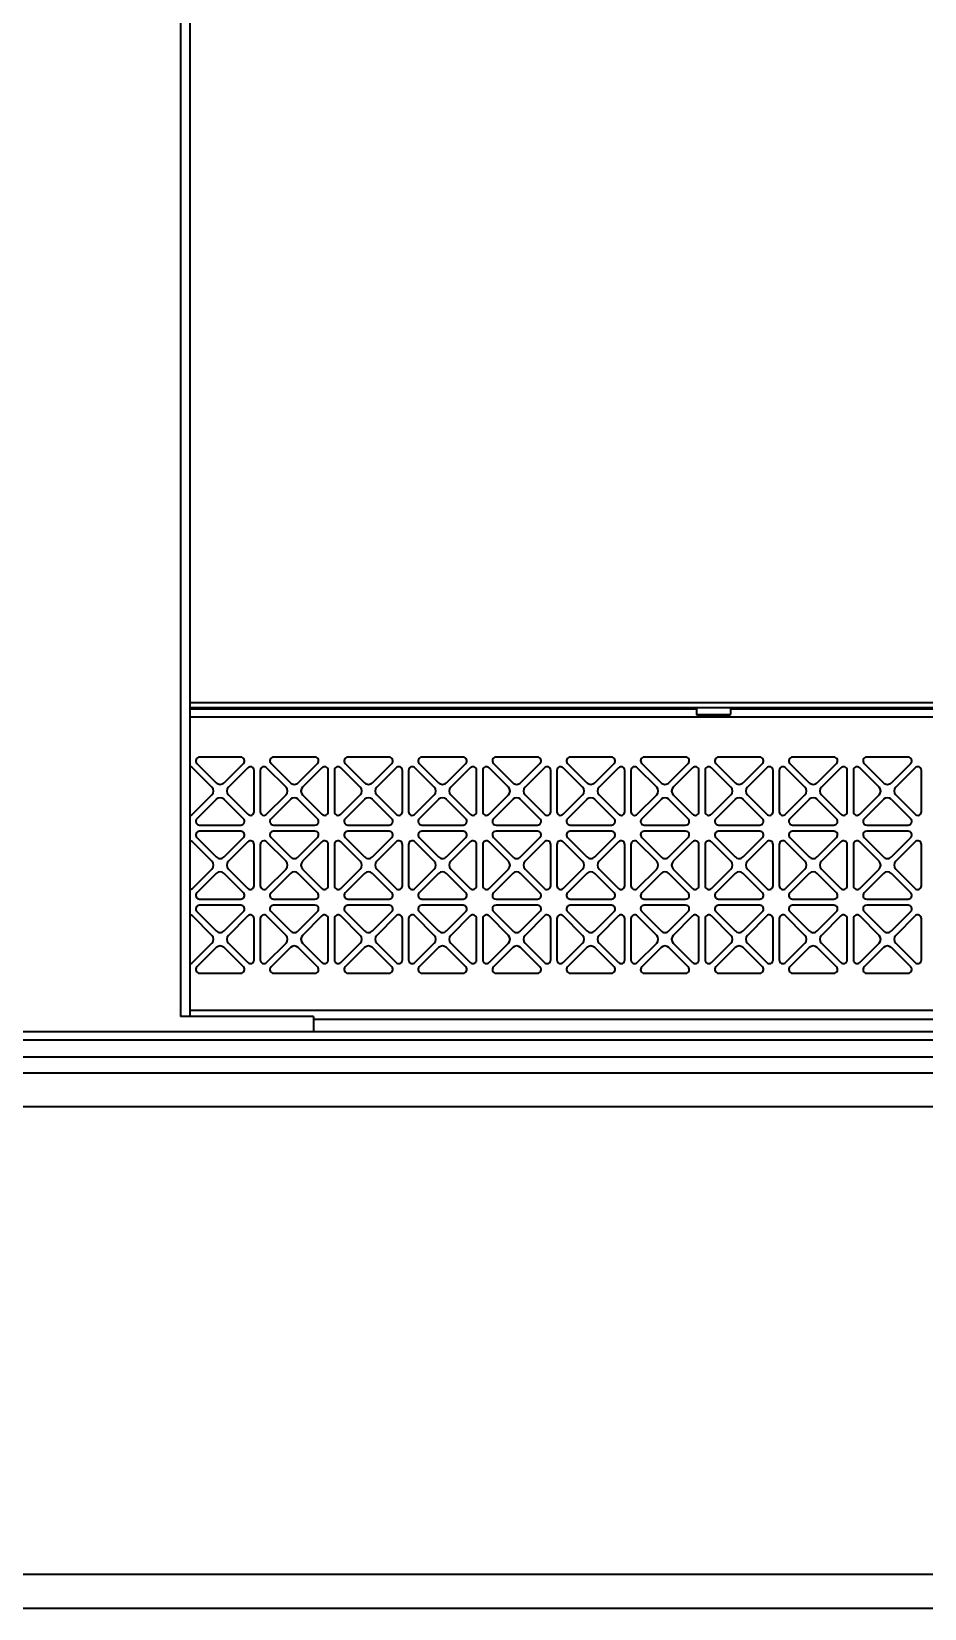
# Model space of a CAD drawing. Header units: millimetres. Extents: x 32496 to 166256, y 3504 to 23939.
# Drawn here: x 93051 to 93340, y 19902 to 20413 of the extents above; entities that cross this region are included whole.
import ezdxf

# ---------------------------------------------------------------- set-up
doc = ezdxf.new("R2010")
doc.units = ezdxf.units.MM
doc.layers.get('0').update_dxf_attribs({"lineweight": 35})

# ---------------------------------------------------------------- blocks, each defined once
blk = doc.blocks.new('8-1250')
at = {"linetype": 'Continuous'}
for p, q in [((-6864.13, -32157.29), (-6864.13, -34666.29)), ((-6861.13, -32157.29), (-6861.13, -34666.29)), ((-6861.13, -34564.59), (-6377.03, -34564.59)), ((-6861.13, -34566.29), (-6374.83, -34566.29)), ((-6697.15, -34566.79), (-6861.13, -34566.79)), ((-6697.15, -34566.29), (-6697.15, -34568.49)), ((-6696.85, -34568.79), (-6697.15, -34568.49)), ((-6697.15, -34568.49), (-6686.1, -34568.49)), ((-6686.4, -34568.79), (-6686.1, -34568.49)), ((-6686.1, -34566.29), (-6686.1, -34568.49)), ((-6538.99, -34566.79), (-6686.1, -34566.79)), ((-6861.13, -34569.29), (-6363.83, -34569.29)), ((-6696.85, -34568.79), (-6686.4, -34568.79)), ((-6844.64, -34582.29), (-6858.02, -34582.29)), ((-6820.64, -34582.29), (-6834.02, -34582.29)), ((-6796.64, -34582.29), (-6810.02, -34582.29)), ((-6772.64, -34582.29), (-6786.02, -34582.29)), ((-6748.64, -34582.29), (-6762.02, -34582.29)), ((-6724.64, -34582.29), (-6738.02, -34582.29)), ((-6700.64, -34582.29), (-6714.02, -34582.29)), ((-6676.64, -34582.29), (-6690.02, -34582.29)), ((-6652.64, -34582.29), (-6666.02, -34582.29)), ((-6628.64, -34582.29), (-6642.02, -34582.29)), ((-6854.01, -34592.02), (-6860.28, -34585.75)), ((-6858.87, -34584.34), (-6852.6, -34590.6)), ((-6850.05, -34590.6), (-6843.79, -34584.34)), ((-6842.38, -34585.75), (-6848.64, -34592.02)), ((-6840.33, -34599.98), (-6840.33, -34586.6)), ((-6838.33, -34586.6), (-6838.33, -34599.98)), ((-6830.01, -34592.02), (-6836.28, -34585.75)), ((-6834.87, -34584.34), (-6828.6, -34590.6)), ((-6826.05, -34590.6), (-6819.79, -34584.34)), ((-6818.38, -34585.75), (-6824.64, -34592.02)), ((-6816.33, -34599.98), (-6816.33, -34586.6)), ((-6814.33, -34586.6), (-6814.33, -34599.98)), ((-6806.01, -34592.02), (-6812.28, -34585.75)), ((-6810.87, -34584.34), (-6804.6, -34590.6)), ((-6802.05, -34590.6), (-6795.79, -34584.34)), ((-6794.38, -34585.75), (-6800.64, -34592.02)), ((-6792.33, -34599.98), (-6792.33, -34586.6)), ((-6790.33, -34586.6), (-6790.33, -34599.98)), ((-6782.01, -34592.02), (-6788.28, -34585.75)), ((-6786.87, -34584.34), (-6780.6, -34590.6)), ((-6778.05, -34590.6), (-6771.79, -34584.34)), ((-6770.38, -34585.75), (-6776.64, -34592.02)), ((-6768.33, -34599.98), (-6768.33, -34586.6)), ((-6766.33, -34586.6), (-6766.33, -34599.98)), ((-6758.01, -34592.02), (-6764.28, -34585.75)), ((-6762.87, -34584.34), (-6756.6, -34590.6)), ((-6754.05, -34590.6), (-6747.79, -34584.34)), ((-6746.38, -34585.75), (-6752.64, -34592.02)), ((-6744.33, -34599.98), (-6744.33, -34586.6)), ((-6742.33, -34586.6), (-6742.33, -34599.98)), ((-6734.01, -34592.02), (-6740.28, -34585.75)), ((-6738.87, -34584.34), (-6732.6, -34590.6)), ((-6730.05, -34590.6), (-6723.79, -34584.34)), ((-6722.38, -34585.75), (-6728.64, -34592.02)), ((-6720.33, -34599.98), (-6720.33, -34586.6)), ((-6718.33, -34586.6), (-6718.33, -34599.98)), ((-6710.01, -34592.02), (-6716.28, -34585.75)), ((-6714.87, -34584.34), (-6708.6, -34590.6)), ((-6706.05, -34590.6), (-6699.79, -34584.34)), ((-6698.38, -34585.75), (-6704.64, -34592.02)), ((-6696.33, -34599.98), (-6696.33, -34586.6)), ((-6694.33, -34586.6), (-6694.33, -34599.98)), ((-6686.01, -34592.02), (-6692.28, -34585.75)), ((-6690.87, -34584.34), (-6684.6, -34590.6)), ((-6682.05, -34590.6), (-6675.79, -34584.34)), ((-6674.38, -34585.75), (-6680.64, -34592.02)), ((-6672.33, -34599.98), (-6672.33, -34586.6)), ((-6670.33, -34586.6), (-6670.33, -34599.98)), ((-6662.01, -34592.02), (-6668.28, -34585.75)), ((-6666.87, -34584.34), (-6660.6, -34590.6)), ((-6658.05, -34590.6), (-6651.79, -34584.34)), ((-6650.38, -34585.75), (-6656.64, -34592.02)), ((-6648.33, -34599.98), (-6648.33, -34586.6)), ((-6646.33, -34586.6), (-6646.33, -34599.98)), ((-6638.01, -34592.02), (-6644.28, -34585.75)), ((-6642.87, -34584.34), (-6636.6, -34590.6)), ((-6634.05, -34590.6), (-6627.79, -34584.34)), ((-6626.38, -34585.75), (-6632.64, -34592.02)), ((-6624.33, -34599.98), (-6624.33, -34586.6)), ((-6860.28, -34600.83), (-6854.01, -34594.56)), ((-6852.6, -34595.98), (-6858.87, -34602.24)), ((-6843.79, -34602.24), (-6850.05, -34595.98)), ((-6848.64, -34594.56), (-6842.38, -34600.83)), ((-6836.28, -34600.83), (-6830.01, -34594.56)), ((-6828.6, -34595.98), (-6834.87, -34602.24)), ((-6819.79, -34602.24), (-6826.05, -34595.98)), ((-6824.64, -34594.56), (-6818.38, -34600.83)), ((-6812.28, -34600.83), (-6806.01, -34594.56)), ((-6804.6, -34595.98), (-6810.87, -34602.24)), ((-6795.79, -34602.24), (-6802.05, -34595.98)), ((-6800.64, -34594.56), (-6794.38, -34600.83)), ((-6788.28, -34600.83), (-6782.01, -34594.56)), ((-6780.6, -34595.98), (-6786.87, -34602.24)), ((-6771.79, -34602.24), (-6778.05, -34595.98)), ((-6776.64, -34594.56), (-6770.38, -34600.83)), ((-6764.28, -34600.83), (-6758.01, -34594.56)), ((-6756.6, -34595.98), (-6762.87, -34602.24)), ((-6747.79, -34602.24), (-6754.05, -34595.98)), ((-6752.64, -34594.56), (-6746.38, -34600.83)), ((-6740.28, -34600.83), (-6734.01, -34594.56)), ((-6732.6, -34595.98), (-6738.87, -34602.24)), ((-6723.79, -34602.24), (-6730.05, -34595.98)), ((-6728.64, -34594.56), (-6722.38, -34600.83)), ((-6716.28, -34600.83), (-6710.01, -34594.56)), ((-6708.6, -34595.98), (-6714.87, -34602.24)), ((-6699.79, -34602.24), (-6706.05, -34595.98)), ((-6704.64, -34594.56), (-6698.38, -34600.83)), ((-6692.28, -34600.83), (-6686.01, -34594.56)), ((-6684.6, -34595.98), (-6690.87, -34602.24)), ((-6675.79, -34602.24), (-6682.05, -34595.98)), ((-6680.64, -34594.56), (-6674.38, -34600.83)), ((-6668.28, -34600.83), (-6662.01, -34594.56)), ((-6660.6, -34595.98), (-6666.87, -34602.24)), ((-6651.79, -34602.24), (-6658.05, -34595.98)), ((-6656.64, -34594.56), (-6650.38, -34600.83)), ((-6644.28, -34600.83), (-6638.01, -34594.56)), ((-6636.6, -34595.98), (-6642.87, -34602.24)), ((-6627.79, -34602.24), (-6634.05, -34595.98)), ((-6632.64, -34594.56), (-6626.38, -34600.83)), ((-6858.02, -34604.29), (-6844.64, -34604.29)), ((-6834.02, -34604.29), (-6820.64, -34604.29)), ((-6810.02, -34604.29), (-6796.64, -34604.29)), ((-6786.02, -34604.29), (-6772.64, -34604.29)), ((-6762.02, -34604.29), (-6748.64, -34604.29)), ((-6738.02, -34604.29), (-6724.64, -34604.29)), ((-6714.02, -34604.29), (-6700.64, -34604.29)), ((-6690.02, -34604.29), (-6676.64, -34604.29)), ((-6666.02, -34604.29), (-6652.64, -34604.29)), ((-6642.02, -34604.29), (-6628.64, -34604.29)), ((-6858.87, -34608.34), (-6852.6, -34614.6)), ((-6844.64, -34606.29), (-6858.02, -34606.29)), ((-6850.05, -34614.6), (-6843.79, -34608.34)), ((-6834.87, -34608.34), (-6828.6, -34614.6)), ((-6820.64, -34606.29), (-6834.02, -34606.29)), ((-6826.05, -34614.6), (-6819.79, -34608.34)), ((-6810.87, -34608.34), (-6804.6, -34614.6)), ((-6796.64, -34606.29), (-6810.02, -34606.29)), ((-6802.05, -34614.6), (-6795.79, -34608.34)), ((-6786.87, -34608.34), (-6780.6, -34614.6)), ((-6772.64, -34606.29), (-6786.02, -34606.29)), ((-6778.05, -34614.6), (-6771.79, -34608.34)), ((-6762.87, -34608.34), (-6756.6, -34614.6)), ((-6748.64, -34606.29), (-6762.02, -34606.29)), ((-6754.05, -34614.6), (-6747.79, -34608.34)), ((-6738.87, -34608.34), (-6732.6, -34614.6)), ((-6724.64, -34606.29), (-6738.02, -34606.29)), ((-6730.05, -34614.6), (-6723.79, -34608.34)), ((-6714.87, -34608.34), (-6708.6, -34614.6)), ((-6700.64, -34606.29), (-6714.02, -34606.29)), ((-6706.05, -34614.6), (-6699.79, -34608.34)), ((-6690.87, -34608.34), (-6684.6, -34614.6)), ((-6676.64, -34606.29), (-6690.02, -34606.29)), ((-6682.05, -34614.6), (-6675.79, -34608.34)), ((-6666.87, -34608.34), (-6660.6, -34614.6)), ((-6652.64, -34606.29), (-6666.02, -34606.29)), ((-6658.05, -34614.6), (-6651.79, -34608.34)), ((-6642.87, -34608.34), (-6636.6, -34614.6)), ((-6628.64, -34606.29), (-6642.02, -34606.29)), ((-6634.05, -34614.6), (-6627.79, -34608.34)), ((-6854.01, -34616.02), (-6860.28, -34609.75)), ((-6842.38, -34609.75), (-6848.64, -34616.02)), ((-6840.33, -34623.98), (-6840.33, -34610.6)), ((-6838.33, -34610.6), (-6838.33, -34623.98)), ((-6830.01, -34616.02), (-6836.28, -34609.75)), ((-6818.38, -34609.75), (-6824.64, -34616.02)), ((-6816.33, -34623.98), (-6816.33, -34610.6)), ((-6814.33, -34610.6), (-6814.33, -34623.98)), ((-6806.01, -34616.02), (-6812.28, -34609.75)), ((-6794.38, -34609.75), (-6800.64, -34616.02)), ((-6792.33, -34623.98), (-6792.33, -34610.6)), ((-6790.33, -34610.6), (-6790.33, -34623.98)), ((-6782.01, -34616.02), (-6788.28, -34609.75)), ((-6770.38, -34609.75), (-6776.64, -34616.02)), ((-6768.33, -34623.98), (-6768.33, -34610.6)), ((-6766.33, -34610.6), (-6766.33, -34623.98)), ((-6758.01, -34616.02), (-6764.28, -34609.75)), ((-6746.38, -34609.75), (-6752.64, -34616.02)), ((-6744.33, -34623.98), (-6744.33, -34610.6)), ((-6742.33, -34610.6), (-6742.33, -34623.98)), ((-6734.01, -34616.02), (-6740.28, -34609.75)), ((-6722.38, -34609.75), (-6728.64, -34616.02)), ((-6720.33, -34623.98), (-6720.33, -34610.6)), ((-6718.33, -34610.6), (-6718.33, -34623.98)), ((-6710.01, -34616.02), (-6716.28, -34609.75)), ((-6698.38, -34609.75), (-6704.64, -34616.02)), ((-6696.33, -34623.98), (-6696.33, -34610.6)), ((-6694.33, -34610.6), (-6694.33, -34623.98)), ((-6686.01, -34616.02), (-6692.28, -34609.75)), ((-6674.38, -34609.75), (-6680.64, -34616.02)), ((-6672.33, -34623.98), (-6672.33, -34610.6)), ((-6670.33, -34610.6), (-6670.33, -34623.98)), ((-6662.01, -34616.02), (-6668.28, -34609.75)), ((-6650.38, -34609.75), (-6656.64, -34616.02)), ((-6648.33, -34623.98), (-6648.33, -34610.6)), ((-6646.33, -34610.6), (-6646.33, -34623.98)), ((-6638.01, -34616.02), (-6644.28, -34609.75)), ((-6626.38, -34609.75), (-6632.64, -34616.02)), ((-6624.33, -34623.98), (-6624.33, -34610.6)), ((-6860.28, -34624.83), (-6854.01, -34618.56)), ((-6848.64, -34618.56), (-6842.38, -34624.83)), ((-6836.28, -34624.83), (-6830.01, -34618.56)), ((-6824.64, -34618.56), (-6818.38, -34624.83)), ((-6812.28, -34624.83), (-6806.01, -34618.56)), ((-6800.64, -34618.56), (-6794.38, -34624.83)), ((-6788.28, -34624.83), (-6782.01, -34618.56)), ((-6776.64, -34618.56), (-6770.38, -34624.83)), ((-6764.28, -34624.83), (-6758.01, -34618.56)), ((-6752.64, -34618.56), (-6746.38, -34624.83)), ((-6740.28, -34624.83), (-6734.01, -34618.56)), ((-6728.64, -34618.56), (-6722.38, -34624.83)), ((-6716.28, -34624.83), (-6710.01, -34618.56)), ((-6704.64, -34618.56), (-6698.38, -34624.83)), ((-6692.28, -34624.83), (-6686.01, -34618.56)), ((-6680.64, -34618.56), (-6674.38, -34624.83)), ((-6668.28, -34624.83), (-6662.01, -34618.56)), ((-6656.64, -34618.56), (-6650.38, -34624.83)), ((-6644.28, -34624.83), (-6638.01, -34618.56)), ((-6632.64, -34618.56), (-6626.38, -34624.83)), ((-6852.6, -34619.98), (-6858.87, -34626.24)), ((-6843.79, -34626.24), (-6850.05, -34619.98)), ((-6828.6, -34619.98), (-6834.87, -34626.24)), ((-6819.79, -34626.24), (-6826.05, -34619.98)), ((-6804.6, -34619.98), (-6810.87, -34626.24)), ((-6795.79, -34626.24), (-6802.05, -34619.98)), ((-6780.6, -34619.98), (-6786.87, -34626.24)), ((-6771.79, -34626.24), (-6778.05, -34619.98)), ((-6756.6, -34619.98), (-6762.87, -34626.24)), ((-6747.79, -34626.24), (-6754.05, -34619.98)), ((-6732.6, -34619.98), (-6738.87, -34626.24)), ((-6723.79, -34626.24), (-6730.05, -34619.98)), ((-6708.6, -34619.98), (-6714.87, -34626.24)), ((-6699.79, -34626.24), (-6706.05, -34619.98)), ((-6684.6, -34619.98), (-6690.87, -34626.24)), ((-6675.79, -34626.24), (-6682.05, -34619.98)), ((-6660.6, -34619.98), (-6666.87, -34626.24)), ((-6651.79, -34626.24), (-6658.05, -34619.98)), ((-6636.6, -34619.98), (-6642.87, -34626.24)), ((-6627.79, -34626.24), (-6634.05, -34619.98)), ((-6858.02, -34628.29), (-6844.64, -34628.29)), ((-6834.02, -34628.29), (-6820.64, -34628.29)), ((-6810.02, -34628.29), (-6796.64, -34628.29)), ((-6786.02, -34628.29), (-6772.64, -34628.29)), ((-6762.02, -34628.29), (-6748.64, -34628.29)), ((-6738.02, -34628.29), (-6724.64, -34628.29)), ((-6714.02, -34628.29), (-6700.64, -34628.29)), ((-6690.02, -34628.29), (-6676.64, -34628.29)), ((-6666.02, -34628.29), (-6652.64, -34628.29)), ((-6642.02, -34628.29), (-6628.64, -34628.29)), ((-6854.01, -34640.02), (-6860.28, -34633.75)), ((-6858.87, -34632.34), (-6852.6, -34638.6)), ((-6844.64, -34630.29), (-6858.02, -34630.29)), ((-6850.05, -34638.6), (-6843.79, -34632.34)), ((-6842.38, -34633.75), (-6848.64, -34640.02)), ((-6840.33, -34647.98), (-6840.33, -34634.6)), ((-6838.33, -34634.6), (-6838.33, -34647.98)), ((-6830.01, -34640.02), (-6836.28, -34633.75)), ((-6834.87, -34632.34), (-6828.6, -34638.6)), ((-6820.64, -34630.29), (-6834.02, -34630.29)), ((-6826.05, -34638.6), (-6819.79, -34632.34)), ((-6818.38, -34633.75), (-6824.64, -34640.02)), ((-6816.33, -34647.98), (-6816.33, -34634.6)), ((-6814.33, -34634.6), (-6814.33, -34647.98)), ((-6806.01, -34640.02), (-6812.28, -34633.75)), ((-6810.87, -34632.34), (-6804.6, -34638.6)), ((-6796.64, -34630.29), (-6810.02, -34630.29)), ((-6802.05, -34638.6), (-6795.79, -34632.34)), ((-6794.38, -34633.75), (-6800.64, -34640.02)), ((-6792.33, -34647.98), (-6792.33, -34634.6)), ((-6790.33, -34634.6), (-6790.33, -34647.98)), ((-6782.01, -34640.02), (-6788.28, -34633.75)), ((-6786.87, -34632.34), (-6780.6, -34638.6)), ((-6772.64, -34630.29), (-6786.02, -34630.29)), ((-6778.05, -34638.6), (-6771.79, -34632.34)), ((-6770.38, -34633.75), (-6776.64, -34640.02)), ((-6768.33, -34647.98), (-6768.33, -34634.6)), ((-6766.33, -34634.6), (-6766.33, -34647.98)), ((-6758.01, -34640.02), (-6764.28, -34633.75)), ((-6762.87, -34632.34), (-6756.6, -34638.6)), ((-6748.64, -34630.29), (-6762.02, -34630.29)), ((-6754.05, -34638.6), (-6747.79, -34632.34)), ((-6746.38, -34633.75), (-6752.64, -34640.02)), ((-6744.33, -34647.98), (-6744.33, -34634.6)), ((-6742.33, -34634.6), (-6742.33, -34647.98)), ((-6734.01, -34640.02), (-6740.28, -34633.75)), ((-6738.87, -34632.34), (-6732.6, -34638.6)), ((-6724.64, -34630.29), (-6738.02, -34630.29)), ((-6730.05, -34638.6), (-6723.79, -34632.34)), ((-6722.38, -34633.75), (-6728.64, -34640.02)), ((-6720.33, -34647.98), (-6720.33, -34634.6)), ((-6718.33, -34634.6), (-6718.33, -34647.98)), ((-6710.01, -34640.02), (-6716.28, -34633.75)), ((-6714.87, -34632.34), (-6708.6, -34638.6)), ((-6700.64, -34630.29), (-6714.02, -34630.29)), ((-6706.05, -34638.6), (-6699.79, -34632.34)), ((-6698.38, -34633.75), (-6704.64, -34640.02)), ((-6696.33, -34647.98), (-6696.33, -34634.6)), ((-6694.33, -34634.6), (-6694.33, -34647.98)), ((-6686.01, -34640.02), (-6692.28, -34633.75)), ((-6690.87, -34632.34), (-6684.6, -34638.6)), ((-6676.64, -34630.29), (-6690.02, -34630.29)), ((-6682.05, -34638.6), (-6675.79, -34632.34)), ((-6674.38, -34633.75), (-6680.64, -34640.02)), ((-6672.33, -34647.98), (-6672.33, -34634.6)), ((-6670.33, -34634.6), (-6670.33, -34647.98)), ((-6662.01, -34640.02), (-6668.28, -34633.75)), ((-6666.87, -34632.34), (-6660.6, -34638.6)), ((-6652.64, -34630.29), (-6666.02, -34630.29)), ((-6658.05, -34638.6), (-6651.79, -34632.34)), ((-6650.38, -34633.75), (-6656.64, -34640.02)), ((-6648.33, -34647.98), (-6648.33, -34634.6)), ((-6646.33, -34634.6), (-6646.33, -34647.98)), ((-6638.01, -34640.02), (-6644.28, -34633.75)), ((-6642.87, -34632.34), (-6636.6, -34638.6)), ((-6628.64, -34630.29), (-6642.02, -34630.29)), ((-6634.05, -34638.6), (-6627.79, -34632.34)), ((-6626.38, -34633.75), (-6632.64, -34640.02)), ((-6624.33, -34647.98), (-6624.33, -34634.6)), ((-6860.28, -34648.83), (-6854.01, -34642.56)), ((-6852.6, -34643.98), (-6858.87, -34650.24)), ((-6843.79, -34650.24), (-6850.05, -34643.98)), ((-6848.64, -34642.56), (-6842.38, -34648.83)), ((-6836.28, -34648.83), (-6830.01, -34642.56)), ((-6828.6, -34643.98), (-6834.87, -34650.24)), ((-6819.79, -34650.24), (-6826.05, -34643.98)), ((-6824.64, -34642.56), (-6818.38, -34648.83)), ((-6812.28, -34648.83), (-6806.01, -34642.56)), ((-6804.6, -34643.98), (-6810.87, -34650.24)), ((-6795.79, -34650.24), (-6802.05, -34643.98)), ((-6800.64, -34642.56), (-6794.38, -34648.83)), ((-6788.28, -34648.83), (-6782.01, -34642.56)), ((-6780.6, -34643.98), (-6786.87, -34650.24)), ((-6771.79, -34650.24), (-6778.05, -34643.98)), ((-6776.64, -34642.56), (-6770.38, -34648.83)), ((-6764.28, -34648.83), (-6758.01, -34642.56)), ((-6756.6, -34643.98), (-6762.87, -34650.24)), ((-6747.79, -34650.24), (-6754.05, -34643.98)), ((-6752.64, -34642.56), (-6746.38, -34648.83)), ((-6740.28, -34648.83), (-6734.01, -34642.56)), ((-6732.6, -34643.98), (-6738.87, -34650.24)), ((-6723.79, -34650.24), (-6730.05, -34643.98)), ((-6728.64, -34642.56), (-6722.38, -34648.83)), ((-6716.28, -34648.83), (-6710.01, -34642.56)), ((-6708.6, -34643.98), (-6714.87, -34650.24)), ((-6699.79, -34650.24), (-6706.05, -34643.98)), ((-6704.64, -34642.56), (-6698.38, -34648.83)), ((-6692.28, -34648.83), (-6686.01, -34642.56)), ((-6684.6, -34643.98), (-6690.87, -34650.24)), ((-6675.79, -34650.24), (-6682.05, -34643.98)), ((-6680.64, -34642.56), (-6674.38, -34648.83)), ((-6668.28, -34648.83), (-6662.01, -34642.56)), ((-6660.6, -34643.98), (-6666.87, -34650.24)), ((-6651.79, -34650.24), (-6658.05, -34643.98)), ((-6656.64, -34642.56), (-6650.38, -34648.83)), ((-6644.28, -34648.83), (-6638.01, -34642.56)), ((-6636.6, -34643.98), (-6642.87, -34650.24)), ((-6627.79, -34650.24), (-6634.05, -34643.98)), ((-6632.64, -34642.56), (-6626.38, -34648.83)), ((-6858.02, -34652.29), (-6844.64, -34652.29)), ((-6834.02, -34652.29), (-6820.64, -34652.29)), ((-6810.02, -34652.29), (-6796.64, -34652.29)), ((-6786.02, -34652.29), (-6772.64, -34652.29)), ((-6762.02, -34652.29), (-6748.64, -34652.29)), ((-6738.02, -34652.29), (-6724.64, -34652.29)), ((-6714.02, -34652.29), (-6700.64, -34652.29)), ((-6690.02, -34652.29), (-6676.64, -34652.29)), ((-6666.02, -34652.29), (-6652.64, -34652.29)), ((-6642.02, -34652.29), (-6628.64, -34652.29)), ((-6861.13, -34664.29), (-6363.83, -34664.29)), ((-6821.13, -34666.29), (-6864.13, -34666.29)), ((-6821.13, -34666.29), (-6821.13, -34671.29)), ((-5994.13, -34667.29), (-6821.13, -34667.29)), ((3761.37, -34674.01), (-7907.13, -34674.01)), ((-6821.13, -34671.29), (-7001.13, -34671.29)), ((-5994.13, -34671.29), (-6821.13, -34671.29)), ((3761.37, -34679.48), (-7907.13, -34679.48)), ((3115.87, -34684.6), (-7857.13, -34684.6)), ((3115.87, -34695.54), (-7857.13, -34695.54)), ((4052.87, -34847.03), (-7783.13, -34847.03)), ((4052.87, -34857.98), (-7783.13, -34857.98))]:
    blk.add_line(p, q, dxfattribs=at)
for centre, radius, start, end in [((-6858.02, -34583.49), 1.2, 90, 225), ((-6844.64, -34583.49), 1.2, 315, 90), ((-6834.02, -34583.49), 1.2, 90, 225), ((-6820.64, -34583.49), 1.2, 315, 90), ((-6810.02, -34583.49), 1.2, 90, 225), ((-6796.64, -34583.49), 1.2, 315, 90), ((-6786.02, -34583.49), 1.2, 90, 225), ((-6772.64, -34583.49), 1.2, 315, 90), ((-6762.02, -34583.49), 1.2, 90, 225), ((-6748.64, -34583.49), 1.2, 315, 90), ((-6738.02, -34583.49), 1.2, 90, 225), ((-6724.64, -34583.49), 1.2, 315, 90), ((-6714.02, -34583.49), 1.2, 90, 225), ((-6700.64, -34583.49), 1.2, 315, 90), ((-6690.02, -34583.49), 1.2, 90, 225), ((-6676.64, -34583.49), 1.2, 315, 90), ((-6666.02, -34583.49), 1.2, 90, 225), ((-6652.64, -34583.49), 1.2, 315, 90), ((-6642.02, -34583.49), 1.2, 90, 225), ((-6628.64, -34583.49), 1.2, 315, 90), ((-6861.13, -34586.6), 1.2, 45, 90.0008), ((-6841.53, -34586.6), 1.2, 0, 135), ((-6837.13, -34586.6), 1.2, 45, 180), ((-6817.53, -34586.6), 1.2, 0, 135), ((-6813.13, -34586.6), 1.2, 45, 180), ((-6793.53, -34586.6), 1.2, 0, 135), ((-6789.13, -34586.6), 1.2, 45, 180), ((-6769.53, -34586.6), 1.2, 0, 135), ((-6765.13, -34586.6), 1.2, 45, 180), ((-6745.53, -34586.6), 1.2, 0, 135), ((-6741.13, -34586.6), 1.2, 45, 180), ((-6721.53, -34586.6), 1.2, 0, 135), ((-6717.13, -34586.6), 1.2, 45, 180), ((-6697.53, -34586.6), 1.2, 0, 135), ((-6693.13, -34586.6), 1.2, 45, 180), ((-6673.53, -34586.6), 1.2, 0, 135), ((-6669.13, -34586.6), 1.2, 45, 180), ((-6649.53, -34586.6), 1.2, 0, 135), ((-6645.13, -34586.6), 1.2, 45, 180), ((-6625.53, -34586.6), 1.2, 0, 135), ((-6855.29, -34593.29), 1.8, 315, 45), ((-6851.33, -34589.33), 1.8, 225, 315), ((-6847.37, -34593.29), 1.8, 135, 225), ((-6831.29, -34593.29), 1.8, 315, 45), ((-6827.33, -34589.33), 1.8, 225, 315), ((-6823.37, -34593.29), 1.8, 135, 225), ((-6807.29, -34593.29), 1.8, 315, 45), ((-6803.33, -34589.33), 1.8, 225, 315), ((-6799.37, -34593.29), 1.8, 135, 225), ((-6783.29, -34593.29), 1.8, 315, 45), ((-6779.33, -34589.33), 1.8, 225, 315), ((-6775.37, -34593.29), 1.8, 135, 225), ((-6759.29, -34593.29), 1.8, 315, 45), ((-6755.33, -34589.33), 1.8, 225, 315), ((-6751.37, -34593.29), 1.8, 135, 225), ((-6735.29, -34593.29), 1.8, 315, 45), ((-6731.33, -34589.33), 1.8, 225, 315), ((-6727.37, -34593.29), 1.8, 135, 225), ((-6711.29, -34593.29), 1.8, 315, 45), ((-6707.33, -34589.33), 1.8, 225, 315), ((-6703.37, -34593.29), 1.8, 135, 225), ((-6687.29, -34593.29), 1.8, 315, 45), ((-6683.33, -34589.33), 1.8, 225, 315), ((-6679.37, -34593.29), 1.8, 135, 225), ((-6663.29, -34593.29), 1.8, 315, 45), ((-6659.33, -34589.33), 1.8, 225, 315), ((-6655.37, -34593.29), 1.8, 135, 225), ((-6639.29, -34593.29), 1.8, 315, 45), ((-6635.33, -34589.33), 1.8, 225, 315), ((-6631.37, -34593.29), 1.8, 135, 225), ((-6851.33, -34597.25), 1.8, 45, 135), ((-6827.33, -34597.25), 1.8, 45, 135), ((-6803.33, -34597.25), 1.8, 45, 135), ((-6779.33, -34597.25), 1.8, 45, 135), ((-6755.33, -34597.25), 1.8, 45, 135), ((-6731.33, -34597.25), 1.8, 45, 135), ((-6707.33, -34597.25), 1.8, 45, 135), ((-6683.33, -34597.25), 1.8, 45, 135), ((-6659.33, -34597.25), 1.8, 45, 135), ((-6635.33, -34597.25), 1.8, 45, 135), ((-6861.13, -34599.98), 1.2, 269.9992, 315), ((-6858.02, -34603.09), 1.2, 135, 270), ((-6844.64, -34603.09), 1.2, 270, 45), ((-6841.53, -34599.98), 1.2, 225, 0), ((-6837.13, -34599.98), 1.2, 180, 315), ((-6834.02, -34603.09), 1.2, 135, 270), ((-6820.64, -34603.09), 1.2, 270, 45), ((-6817.53, -34599.98), 1.2, 225, 0), ((-6813.13, -34599.98), 1.2, 180, 315), ((-6810.02, -34603.09), 1.2, 135, 270), ((-6796.64, -34603.09), 1.2, 270, 45), ((-6793.53, -34599.98), 1.2, 225, 0), ((-6789.13, -34599.98), 1.2, 180, 315), ((-6786.02, -34603.09), 1.2, 135, 270), ((-6772.64, -34603.09), 1.2, 270, 45), ((-6769.53, -34599.98), 1.2, 225, 0), ((-6765.13, -34599.98), 1.2, 180, 315), ((-6762.02, -34603.09), 1.2, 135, 270), ((-6748.64, -34603.09), 1.2, 270, 45), ((-6745.53, -34599.98), 1.2, 225, 0), ((-6741.13, -34599.98), 1.2, 180, 315), ((-6738.02, -34603.09), 1.2, 135, 270), ((-6724.64, -34603.09), 1.2, 270, 45), ((-6721.53, -34599.98), 1.2, 225, 0), ((-6717.13, -34599.98), 1.2, 180, 315), ((-6714.02, -34603.09), 1.2, 135, 270), ((-6700.64, -34603.09), 1.2, 270, 45), ((-6697.53, -34599.98), 1.2, 225, 0), ((-6693.13, -34599.98), 1.2, 180, 315), ((-6690.02, -34603.09), 1.2, 135, 270), ((-6676.64, -34603.09), 1.2, 270, 45), ((-6673.53, -34599.98), 1.2, 225, 0), ((-6669.13, -34599.98), 1.2, 180, 315), ((-6666.02, -34603.09), 1.2, 135, 270), ((-6652.64, -34603.09), 1.2, 270, 45), ((-6649.53, -34599.98), 1.2, 225, 0), ((-6645.13, -34599.98), 1.2, 180, 315), ((-6642.02, -34603.09), 1.2, 135, 270), ((-6628.64, -34603.09), 1.2, 270, 45), ((-6625.53, -34599.98), 1.2, 225, 0), ((-6861.13, -34610.6), 1.2, 45, 90.0008), ((-6858.02, -34607.49), 1.2, 90, 225), ((-6844.64, -34607.49), 1.2, 315, 90), ((-6841.53, -34610.6), 1.2, 0, 135), ((-6837.13, -34610.6), 1.2, 45, 180), ((-6834.02, -34607.49), 1.2, 90, 225), ((-6820.64, -34607.49), 1.2, 315, 90), ((-6817.53, -34610.6), 1.2, 0, 135), ((-6813.13, -34610.6), 1.2, 45, 180), ((-6810.02, -34607.49), 1.2, 90, 225), ((-6796.64, -34607.49), 1.2, 315, 90), ((-6793.53, -34610.6), 1.2, 0, 135), ((-6789.13, -34610.6), 1.2, 45, 180), ((-6786.02, -34607.49), 1.2, 90, 225), ((-6772.64, -34607.49), 1.2, 315, 90), ((-6769.53, -34610.6), 1.2, 0, 135), ((-6765.13, -34610.6), 1.2, 45, 180), ((-6762.02, -34607.49), 1.2, 90, 225), ((-6748.64, -34607.49), 1.2, 315, 90), ((-6745.53, -34610.6), 1.2, 0, 135), ((-6741.13, -34610.6), 1.2, 45, 180), ((-6738.02, -34607.49), 1.2, 90, 225), ((-6724.64, -34607.49), 1.2, 315, 90), ((-6721.53, -34610.6), 1.2, 0, 135), ((-6717.13, -34610.6), 1.2, 45, 180), ((-6714.02, -34607.49), 1.2, 90, 225), ((-6700.64, -34607.49), 1.2, 315, 90), ((-6697.53, -34610.6), 1.2, 0, 135), ((-6693.13, -34610.6), 1.2, 45, 180), ((-6690.02, -34607.49), 1.2, 90, 225), ((-6676.64, -34607.49), 1.2, 315, 90), ((-6673.53, -34610.6), 1.2, 0, 135), ((-6669.13, -34610.6), 1.2, 45, 180), ((-6666.02, -34607.49), 1.2, 90, 225), ((-6652.64, -34607.49), 1.2, 315, 90), ((-6649.53, -34610.6), 1.2, 0, 135), ((-6645.13, -34610.6), 1.2, 45, 180), ((-6642.02, -34607.49), 1.2, 90, 225), ((-6628.64, -34607.49), 1.2, 315, 90), ((-6625.53, -34610.6), 1.2, 0, 135), ((-6851.33, -34613.33), 1.8, 225, 315), ((-6827.33, -34613.33), 1.8, 225, 315), ((-6803.33, -34613.33), 1.8, 225, 315), ((-6779.33, -34613.33), 1.8, 225, 315), ((-6755.33, -34613.33), 1.8, 225, 315), ((-6731.33, -34613.33), 1.8, 225, 315), ((-6707.33, -34613.33), 1.8, 225, 315), ((-6683.33, -34613.33), 1.8, 225, 315), ((-6659.33, -34613.33), 1.8, 225, 315), ((-6635.33, -34613.33), 1.8, 225, 315), ((-6855.29, -34617.29), 1.8, 315, 45), ((-6851.33, -34621.25), 1.8, 45, 135), ((-6847.37, -34617.29), 1.8, 135, 225), ((-6831.29, -34617.29), 1.8, 315, 45), ((-6827.33, -34621.25), 1.8, 45, 135), ((-6823.37, -34617.29), 1.8, 135, 225), ((-6807.29, -34617.29), 1.8, 315, 45), ((-6803.33, -34621.25), 1.8, 45, 135), ((-6799.37, -34617.29), 1.8, 135, 225), ((-6783.29, -34617.29), 1.8, 315, 45), ((-6779.33, -34621.25), 1.8, 45, 135), ((-6775.37, -34617.29), 1.8, 135, 225), ((-6759.29, -34617.29), 1.8, 315, 45), ((-6755.33, -34621.25), 1.8, 45, 135), ((-6751.37, -34617.29), 1.8, 135, 225), ((-6735.29, -34617.29), 1.8, 315, 45), ((-6731.33, -34621.25), 1.8, 45, 135), ((-6727.37, -34617.29), 1.8, 135, 225), ((-6711.29, -34617.29), 1.8, 315, 45), ((-6707.33, -34621.25), 1.8, 45, 135), ((-6703.37, -34617.29), 1.8, 135, 225), ((-6687.29, -34617.29), 1.8, 315, 45), ((-6683.33, -34621.25), 1.8, 45, 135), ((-6679.37, -34617.29), 1.8, 135, 225), ((-6663.29, -34617.29), 1.8, 315, 45), ((-6659.33, -34621.25), 1.8, 45, 135), ((-6655.37, -34617.29), 1.8, 135, 225), ((-6639.29, -34617.29), 1.8, 315, 45), ((-6635.33, -34621.25), 1.8, 45, 135), ((-6631.37, -34617.29), 1.8, 135, 225), ((-6861.13, -34623.98), 1.2, 269.9992, 315), ((-6841.53, -34623.98), 1.2, 225, 0), ((-6837.13, -34623.98), 1.2, 180, 315), ((-6817.53, -34623.98), 1.2, 225, 0), ((-6813.13, -34623.98), 1.2, 180, 315), ((-6793.53, -34623.98), 1.2, 225, 0), ((-6789.13, -34623.98), 1.2, 180, 315), ((-6769.53, -34623.98), 1.2, 225, 0), ((-6765.13, -34623.98), 1.2, 180, 315), ((-6745.53, -34623.98), 1.2, 225, 0), ((-6741.13, -34623.98), 1.2, 180, 315), ((-6721.53, -34623.98), 1.2, 225, 0), ((-6717.13, -34623.98), 1.2, 180, 315), ((-6697.53, -34623.98), 1.2, 225, 0), ((-6693.13, -34623.98), 1.2, 180, 315), ((-6673.53, -34623.98), 1.2, 225, 0), ((-6669.13, -34623.98), 1.2, 180, 315), ((-6649.53, -34623.98), 1.2, 225, 0), ((-6645.13, -34623.98), 1.2, 180, 315), ((-6625.53, -34623.98), 1.2, 225, 0), ((-6858.02, -34627.09), 1.2, 135, 270), ((-6844.64, -34627.09), 1.2, 270, 45), ((-6834.02, -34627.09), 1.2, 135, 270), ((-6820.64, -34627.09), 1.2, 270, 45), ((-6810.02, -34627.09), 1.2, 135, 270), ((-6796.64, -34627.09), 1.2, 270, 45), ((-6786.02, -34627.09), 1.2, 135, 270), ((-6772.64, -34627.09), 1.2, 270, 45), ((-6762.02, -34627.09), 1.2, 135, 270), ((-6748.64, -34627.09), 1.2, 270, 45), ((-6738.02, -34627.09), 1.2, 135, 270), ((-6724.64, -34627.09), 1.2, 270, 45), ((-6714.02, -34627.09), 1.2, 135, 270), ((-6700.64, -34627.09), 1.2, 270, 45), ((-6690.02, -34627.09), 1.2, 135, 270), ((-6676.64, -34627.09), 1.2, 270, 45), ((-6666.02, -34627.09), 1.2, 135, 270), ((-6652.64, -34627.09), 1.2, 270, 45), ((-6642.02, -34627.09), 1.2, 135, 270), ((-6628.64, -34627.09), 1.2, 270, 45), ((-6861.13, -34634.6), 1.2, 45, 90.0008), ((-6858.02, -34631.49), 1.2, 90, 225), ((-6844.64, -34631.49), 1.2, 315, 90), ((-6841.53, -34634.6), 1.2, 0, 135), ((-6837.13, -34634.6), 1.2, 45, 180), ((-6834.02, -34631.49), 1.2, 90, 225), ((-6820.64, -34631.49), 1.2, 315, 90), ((-6817.53, -34634.6), 1.2, 0, 135), ((-6813.13, -34634.6), 1.2, 45, 180), ((-6810.02, -34631.49), 1.2, 90, 225), ((-6796.64, -34631.49), 1.2, 315, 90), ((-6793.53, -34634.6), 1.2, 0, 135), ((-6789.13, -34634.6), 1.2, 45, 180), ((-6786.02, -34631.49), 1.2, 90, 225), ((-6772.64, -34631.49), 1.2, 315, 90), ((-6769.53, -34634.6), 1.2, 0, 135), ((-6765.13, -34634.6), 1.2, 45, 180), ((-6762.02, -34631.49), 1.2, 90, 225), ((-6748.64, -34631.49), 1.2, 315, 90), ((-6745.53, -34634.6), 1.2, 0, 135), ((-6741.13, -34634.6), 1.2, 45, 180), ((-6738.02, -34631.49), 1.2, 90, 225), ((-6724.64, -34631.49), 1.2, 315, 90), ((-6721.53, -34634.6), 1.2, 0, 135), ((-6717.13, -34634.6), 1.2, 45, 180), ((-6714.02, -34631.49), 1.2, 90, 225), ((-6700.64, -34631.49), 1.2, 315, 90), ((-6697.53, -34634.6), 1.2, 0, 135), ((-6693.13, -34634.6), 1.2, 45, 180), ((-6690.02, -34631.49), 1.2, 90, 225), ((-6676.64, -34631.49), 1.2, 315, 90), ((-6673.53, -34634.6), 1.2, 0, 135), ((-6669.13, -34634.6), 1.2, 45, 180), ((-6666.02, -34631.49), 1.2, 90, 225), ((-6652.64, -34631.49), 1.2, 315, 90), ((-6649.53, -34634.6), 1.2, 0, 135), ((-6645.13, -34634.6), 1.2, 45, 180), ((-6642.02, -34631.49), 1.2, 90, 225), ((-6628.64, -34631.49), 1.2, 315, 90), ((-6625.53, -34634.6), 1.2, 0, 135), ((-6855.29, -34641.29), 1.8, 315, 45), ((-6851.33, -34637.33), 1.8, 225, 315), ((-6847.37, -34641.29), 1.8, 135, 225), ((-6831.29, -34641.29), 1.8, 315, 45), ((-6827.33, -34637.33), 1.8, 225, 315), ((-6823.37, -34641.29), 1.8, 135, 225), ((-6807.29, -34641.29), 1.8, 315, 45), ((-6803.33, -34637.33), 1.8, 225, 315), ((-6799.37, -34641.29), 1.8, 135, 225), ((-6783.29, -34641.29), 1.8, 315, 45), ((-6779.33, -34637.33), 1.8, 225, 315), ((-6775.37, -34641.29), 1.8, 135, 225), ((-6759.29, -34641.29), 1.8, 315, 45), ((-6755.33, -34637.33), 1.8, 225, 315), ((-6751.37, -34641.29), 1.8, 135, 225), ((-6735.29, -34641.29), 1.8, 315, 45), ((-6731.33, -34637.33), 1.8, 225, 315), ((-6727.37, -34641.29), 1.8, 135, 225), ((-6711.29, -34641.29), 1.8, 315, 45), ((-6707.33, -34637.33), 1.8, 225, 315), ((-6703.37, -34641.29), 1.8, 135, 225), ((-6687.29, -34641.29), 1.8, 315, 45), ((-6683.33, -34637.33), 1.8, 225, 315), ((-6679.37, -34641.29), 1.8, 135, 225), ((-6663.29, -34641.29), 1.8, 315, 45), ((-6659.33, -34637.33), 1.8, 225, 315), ((-6655.37, -34641.29), 1.8, 135, 225), ((-6639.29, -34641.29), 1.8, 315, 45), ((-6635.33, -34637.33), 1.8, 225, 315), ((-6631.37, -34641.29), 1.8, 135, 225), ((-6851.33, -34645.25), 1.8, 45, 135), ((-6827.33, -34645.25), 1.8, 45, 135), ((-6803.33, -34645.25), 1.8, 45, 135), ((-6779.33, -34645.25), 1.8, 45, 135), ((-6755.33, -34645.25), 1.8, 45, 135), ((-6731.33, -34645.25), 1.8, 45, 135), ((-6707.33, -34645.25), 1.8, 45, 135), ((-6683.33, -34645.25), 1.8, 45, 135), ((-6659.33, -34645.25), 1.8, 45, 135), ((-6635.33, -34645.25), 1.8, 45, 135), ((-6861.13, -34647.98), 1.2, 269.9992, 315), ((-6858.02, -34651.09), 1.2, 135, 270), ((-6844.64, -34651.09), 1.2, 270, 45), ((-6841.53, -34647.98), 1.2, 225, 0), ((-6837.13, -34647.98), 1.2, 180, 315), ((-6834.02, -34651.09), 1.2, 135, 270), ((-6820.64, -34651.09), 1.2, 270, 45), ((-6817.53, -34647.98), 1.2, 225, 0), ((-6813.13, -34647.98), 1.2, 180, 315), ((-6810.02, -34651.09), 1.2, 135, 270), ((-6796.64, -34651.09), 1.2, 270, 45), ((-6793.53, -34647.98), 1.2, 225, 0), ((-6789.13, -34647.98), 1.2, 180, 315), ((-6786.02, -34651.09), 1.2, 135, 270), ((-6772.64, -34651.09), 1.2, 270, 45), ((-6769.53, -34647.98), 1.2, 225, 0), ((-6765.13, -34647.98), 1.2, 180, 315), ((-6762.02, -34651.09), 1.2, 135, 270), ((-6748.64, -34651.09), 1.2, 270, 45), ((-6745.53, -34647.98), 1.2, 225, 0), ((-6741.13, -34647.98), 1.2, 180, 315), ((-6738.02, -34651.09), 1.2, 135, 270), ((-6724.64, -34651.09), 1.2, 270, 45), ((-6721.53, -34647.98), 1.2, 225, 0), ((-6717.13, -34647.98), 1.2, 180, 315), ((-6714.02, -34651.09), 1.2, 135, 270), ((-6700.64, -34651.09), 1.2, 270, 45), ((-6697.53, -34647.98), 1.2, 225, 0), ((-6693.13, -34647.98), 1.2, 180, 315), ((-6690.02, -34651.09), 1.2, 135, 270), ((-6676.64, -34651.09), 1.2, 270, 45), ((-6673.53, -34647.98), 1.2, 225, 0), ((-6669.13, -34647.98), 1.2, 180, 315), ((-6666.02, -34651.09), 1.2, 135, 270), ((-6652.64, -34651.09), 1.2, 270, 45), ((-6649.53, -34647.98), 1.2, 225, 0), ((-6645.13, -34647.98), 1.2, 180, 315), ((-6642.02, -34651.09), 1.2, 135, 270), ((-6628.64, -34651.09), 1.2, 270, 45), ((-6625.53, -34647.98), 1.2, 225, 0)]:
    blk.add_arc(centre, radius, start, end, dxfattribs=at)

msp = doc.modelspace()

# ---------------------------------------------------------------- block references
at = {"color": 6}
msp.add_blockref('8-1250', (99962.893, 54760.291), dxfattribs=at)

doc.saveas('drawing.dxf')
